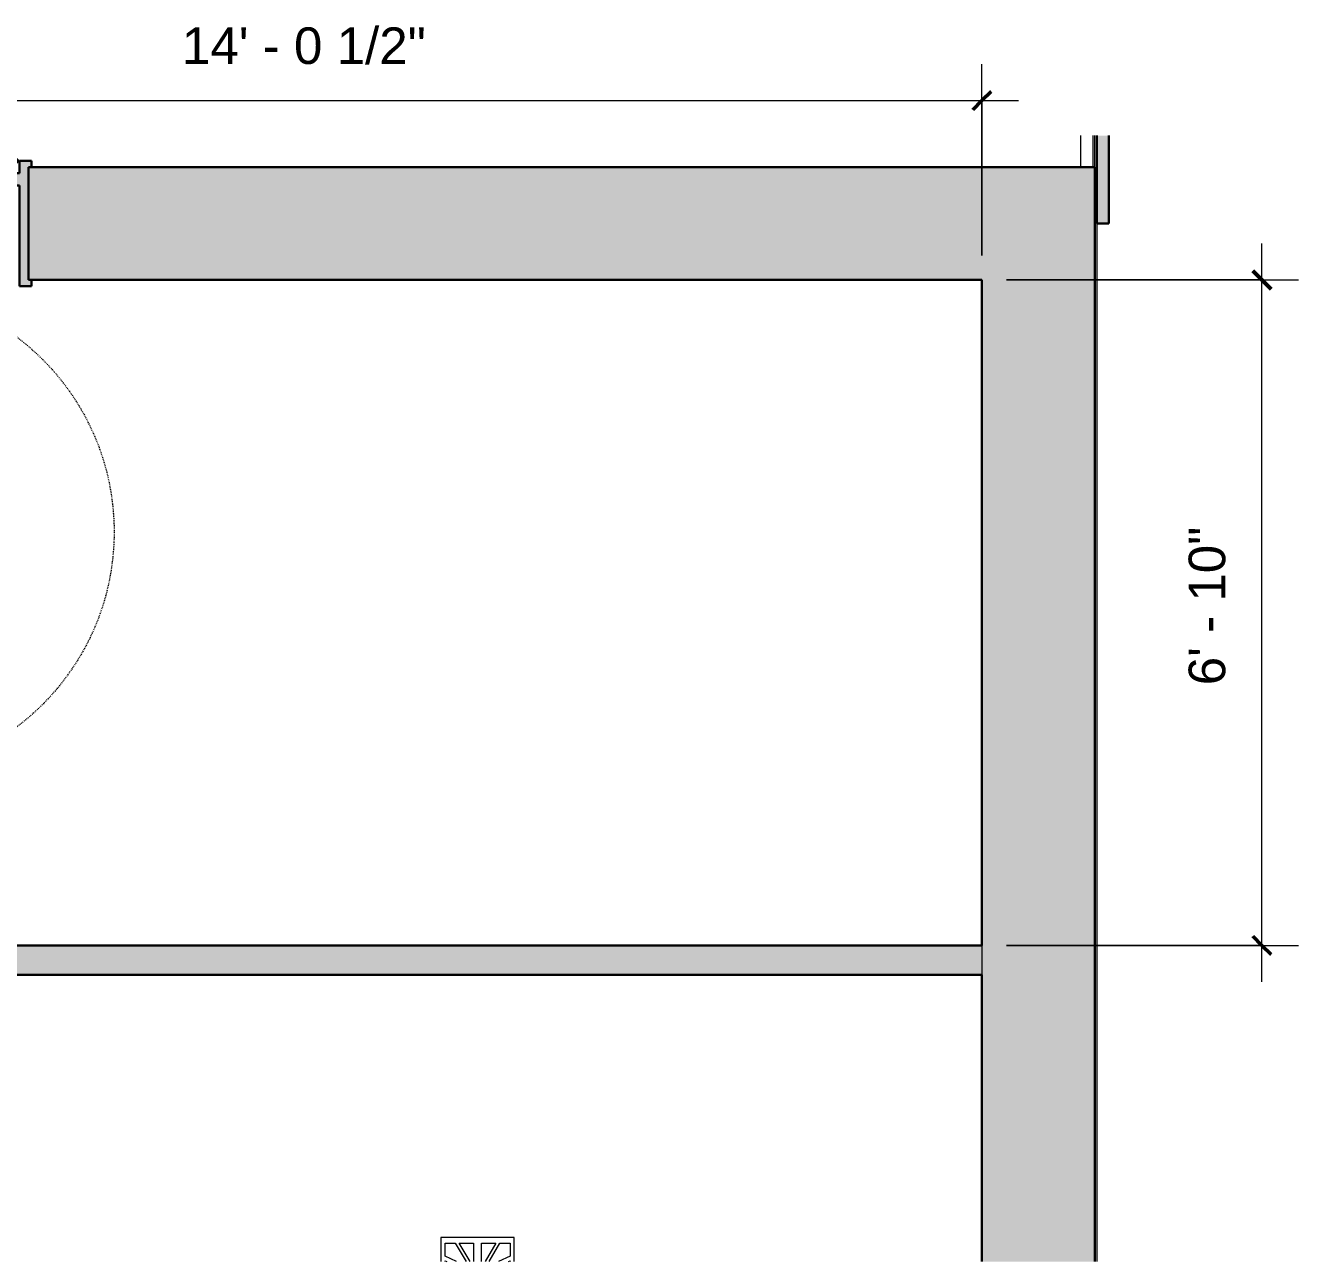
# Model space of a CAD drawing. Header units: inches. Extents: x 828 to 2906, y -227 to 506.
# Drawn here: x 2749.2 to 2905.7, y 349.9 to 501.9 of the extents above; entities that cross this region are included whole.
import ezdxf

# ---------------------------------------------------------------- set-up
doc = ezdxf.new("R2010")
doc.units = ezdxf.units.IN
doc.header["$MEASUREMENT"] = 0
doc.linetypes.add('Center 1_8_', pattern=[0.3125, 0.125, -0.0625, 0.0625, -0.0625])
for name, color, linetype, lineweight in [('A-ANNO-DIMS', 211, 'Continuous', 9), ('A-ANNO-DIMS-48', 211, 'Continuous', 9), ('A-DETL', 90, 'Continuous', 9), ('A-DOOR', 31, 'Continuous', 18), ('A-FLOR', 192, 'Continuous', 18), ('A-FLOR-HRAL', 11, 'Continuous', 9), ('A-WALL', 113, 'Continuous', 18), ('A-WALL-PATT', 111, 'Continuous', 18), ('P-SANR-FIXT', 6, 'Continuous', 9)]:
    doc.layers.add(name, color=color, linetype=linetype, lineweight=lineweight)
doc.styles.add('Swis721 Lt BT', font='swissl.ttf', dxfattribs={"height": 4.5})
doc.dimstyles.new('OTJ_-_3_32__Linear__1_2__Tolerance', dxfattribs={"dimscale": 12, "dimtxt": 4.748918, "dimasz": 0.1875, "dimexe": 0.375, "dimexo": 0.25, "dimgap": 0.25, "dimtad": 1, "dimdec": 1, "dimrnd": 0.5, "dimzin": 1, "dimdsep": 46, "dimlunit": 4, "dimtxsty": 'Swis721 Lt BT', "dimblk1": 'OBLIQUE', "dimblk2": 'OBLIQUE', "dimsah": 1, "dimcen": 0.09, "dimdle": 0.375, "dimazin": 0, "dimtfac": 1, "dimtdec": 4, "dimtix": 1, "dimtmove": 0, "dimatfit": 3, "dimfxl": 1, "dimtvp": 1, "dimfrac": 2, "dimtolj": 1, "dimtzin": 0, "dimarcsym": 2})

# ---------------------------------------------------------------- blocks, each defined once
blk = doc.blocks.new('Door - Single - Solid Door 36_ x 84_-7220765-FIRST FLOOR CONSTRUCTION - RAMP - MEN_S RESTROOM')
at = {"layer": 'A-DOOR'}
h = blk.add_hatch(color=250, dxfattribs=at)
h.paths.add_polyline_path([(23.62, 7.6), (22.12, 7.6), (22.12, -4.78), (21.62, -4.78), (21.62, -6.28), (22.12, -6.28), (22.12, -7.78), (23.62, -7.78), (23.62, -7.03), (23.24, -7.03), (23.24, 6.85), (23.62, 6.85)], flags=0)
h.paths.add_polyline_path([(-15.63, 7.6), (-15.63, 6.85), (-15.26, 6.85), (-15.26, -7.03), (-15.63, -7.03), (-15.63, -7.78), (-14.13, -7.78), (-14.13, -6.28), (-13.63, -6.28), (-13.63, -4.78), (-14.13, -4.78), (-14.13, 7.6)], flags=0)
at = {"layer": 'A-DOOR', "color": 8, "lineweight": 30}
for p, q in [((-15.63, 7.6), (-14.13, 7.6)), ((-15.63, 6.85), (-15.63, 7.6)), ((-15.26, 6.85), (-15.63, 6.85)), ((-15.26, -7.03), (-15.26, 6.85)), ((-14.13, 7.6), (-14.13, -4.78)), ((22.12, 7.6), (23.62, 7.6)), ((22.12, -4.78), (22.12, 7.6)), ((23.24, 6.85), (23.24, -7.03)), ((23.62, 6.85), (23.24, 6.85)), ((23.62, 7.6), (23.62, 6.85)), ((-14.13, -4.78), (-13.63, -4.78)), ((-13.63, -4.78), (-13.63, -6.28)), ((21.62, -4.78), (22.12, -4.78)), ((21.62, -6.28), (21.62, -4.78)), ((-15.63, -7.03), (-15.26, -7.03)), ((-15.63, -7.78), (-15.63, -7.03)), ((-14.13, -7.78), (-15.63, -7.78)), ((-14.13, -6.28), (-14.13, -7.78)), ((-13.63, -6.28), (-14.13, -6.28)), ((-13.03, -6.8), (-14.01, -7.78)), ((-14.01, -7.78), (-10.88, -10.9)), ((-8.94, -10.9), (-13.03, -6.8)), ((22.12, -6.28), (21.62, -6.28)), ((22.12, -7.78), (22.12, -6.28)), ((23.62, -7.78), (22.12, -7.78)), ((23.24, -7.03), (23.62, -7.03)), ((23.62, -7.03), (23.62, -7.78))]:
    blk.add_line(p, q, dxfattribs=at)
at = {"layer": 'A-DOOR', "lineweight": 9}
blk.add_arc((-14.01, -7.78), 36, 355.017, 0.5, dxfattribs=at)
blk = doc.blocks.new('Floor Drain 9L x 9W - Floor Drain 9L x 9W-6916988-FIRST FLOOR CONSTRUCTION - RAMP - MEN_S RESTROOM')
at = {"layer": 'P-SANR-FIXT'}
for p, q in [((4.5, 4.5), (-4.5, 4.5)), ((-4.5, 4.5), (-4.5, 1.55)), ((-4, 2.21), (-4, 3.83)), ((-4, 3.83), (-2.75, 3.83)), ((-2.75, 3.83), (-1.42, 1.55)), ((-0.92, 1.55), (-2.25, 3.83)), ((-2.25, 3.83), (-0.5, 3.83)), ((-0.5, 3.83), (-0.5, 1.55)), ((0.5, 3.83), (2.25, 3.83)), ((0.5, 1.55), (0.5, 3.83)), ((2.25, 3.83), (0.92, 1.55)), ((1.42, 1.55), (2.75, 3.83)), ((2.75, 3.83), (4, 3.83)), ((4, 3.83), (4, 2.21)), ((4.5, 1.55), (4.5, 4.5)), ((-2.59, 1.55), (-4, 2.21)), ((-4, 1.63), (-3.78, 1.55)), ((-4, 1.55), (-4, 1.63)), ((4, 2.21), (2.59, 1.55)), ((3.78, 1.55), (4, 1.63)), ((4, 1.63), (4, 1.55))]:
    blk.add_line(p, q, dxfattribs=at)
blk = doc.blocks.new('Top Rail Type - Top Rail_Internal_-7159196-FIRST FLOOR CONSTRUCTION - RAMP - MEN_S RESTROOM')
at = {"layer": 'A-FLOR-HRAL'}
for p, q in [((1125.04, 488.33), (1125.04, 484.45)), ((1126.54, 488.33), (1126.54, 484.45))]:
    blk.add_line(p, q, dxfattribs=at)
blk = doc.blocks.new('DIMBLOCK37-FIRST FLOOR CONSTRUCTION - RAMP - MEN_S RESTROOM')
at = {"layer": 'A-ANNO-DIMS-48'}
for p, q in [((2698.09, 473.58), (2698.09, 497.13)), ((2866.83, 473.58), (2866.83, 497.13)), ((2693.59, 492.63), (2871.33, 492.63)), ((2698.09, 492.63), (2698.09, 473.58)), ((2866.83, 492.63), (2866.83, 473.58))]:
    blk.add_line(p, q, dxfattribs=at)
at = {"layer": 'A-ANNO-DIMS-48', "lineweight": 50}
for p, q in [((2698.09, 492.63), (2699.21, 493.76)), ((2866.83, 492.63), (2867.96, 493.76)), ((2698.09, 492.63), (2696.96, 491.51)), ((2866.83, 492.63), (2865.71, 491.51))]:
    blk.add_line(p, q, dxfattribs=at)
at = {"layer": 'A-ANNO-DIMS-48', "color": 0, "insert": (2768.48, 501.64), "char_height": 4.5, "width": 33.559, "attachment_point": 1, "line_spacing_factor": 1.005062, "style": 'Swis721 Lt BT'}
blk.add_mtext('14\' - 0 1/2"', dxfattribs=at)
blk = doc.blocks.new('_Oblique')
at = {"color": 0, "linetype": 'ByBlock', "lineweight": -2}
blk.add_line((-0.5, -0.5), (0.5, 0.5), dxfattribs=at)
blk = doc.blocks.new('DIMBLOCK38-FIRST FLOOR CONSTRUCTION - RAMP - MEN_S RESTROOM')
at = {"layer": 'A-ANNO-DIMS-48'}
for p, q in [((2901.25, 384.24), (2901.25, 475.08)), ((2869.83, 470.58), (2905.75, 470.58)), ((2901.25, 470.58), (2869.83, 470.58)), ((2869.83, 388.74), (2905.75, 388.74)), ((2901.25, 388.74), (2869.83, 388.74))]:
    blk.add_line(p, q, dxfattribs=at)
at = {"layer": 'A-ANNO-DIMS-48', "lineweight": 50}
for p, q in [((2901.25, 470.58), (2900.12, 471.7)), ((2901.25, 470.58), (2902.37, 469.45)), ((2901.25, 388.74), (2900.12, 389.87)), ((2901.25, 388.74), (2902.37, 387.62))]:
    blk.add_line(p, q, dxfattribs=at)
at = {"layer": 'A-ANNO-DIMS-48', "color": 0, "insert": (2892.24, 420.73), "char_height": 4.5, "width": 21.438, "attachment_point": 1, "rotation": 90, "line_spacing_factor": 1.005062, "style": 'Swis721 Lt BT'}
blk.add_mtext('6\' - 10"', dxfattribs=at)

msp = doc.modelspace()

# ---------------------------------------------------------------- hatches: boundary and pattern name
at = {"layer": 'A-WALL-PATT', "lineweight": 9}
for points in [[(2882.44, 477.52), (2882.44, 488.33), (2880.94, 488.33), (2880.94, 477.52)], [(2866.83, 349.86), (2880.71, 349.86), (2880.71, 484.45), (2866.83, 484.45), (2866.83, 385.12)], [(2866.83, 385.12), (2866.83, 388.74), (2696.46, 388.74), (2696.46, 385.12), (2799.76, 385.12)]]:
    msp.add_hatch(color=7, dxfattribs=at).paths.add_polyline_path(points, flags=0)
h = msp.add_hatch(color=7, dxfattribs=at)
h.paths.add_polyline_path([(2866.83, 470.58), (2866.83, 484.45), (2749.62, 484.45), (2749.62, 470.58), (2843.98, 470.58)], flags=0)
h.paths.add_polyline_path([(2697.5, 470.58), (2711.12, 470.58), (2711.12, 484.45), (2558.99, 484.45), (2558.99, 470.58), (2694.74, 470.58)], flags=0)

# ---------------------------------------------------------------- linework, layer by layer
at = {"layer": 'A-DETL', "linetype": 'Center 1_8_', "lineweight": 18}
msp.add_circle((2730.15, 439.59), 30, dxfattribs=at)
at = {"layer": 'A-FLOR'}
for p, q in [((2880.71, 484.45), (2880.71, 488.33)), ((2880.94, 484.38), (2880.71, 484.38)), ((2880.99, 349.86), (2880.99, 477.52))]:
    msp.add_line(p, q, dxfattribs=at)
at = {"layer": 'A-WALL', "color": 8, "lineweight": 30}
for p, q in [((2880.94, 488.33), (2880.94, 477.52)), ((2882.44, 477.52), (2882.44, 488.33)), ((2880.71, 484.45), (2750, 484.45)), ((2880.71, 349.86), (2880.71, 484.45)), ((2880.94, 477.52), (2882.44, 477.52)), ((2750, 470.58), (2866.83, 470.58)), ((2866.83, 470.58), (2866.83, 388.74)), ((2866.83, 388.74), (2700.09, 388.74)), ((2742.83, 385.12), (2866.83, 385.12)), ((2866.83, 385.12), (2866.83, 349.86))]:
    msp.add_line(p, q, dxfattribs=at)
at = {"layer": 'A-WALL', "color": 55}
msp.add_line((2866.83, 388.74), (2866.83, 385.12), dxfattribs=at)

# ---------------------------------------------------------------- block references
at = {"layer": 'A-DOOR', "rotation": 180}
msp.add_blockref('Door - Single - Solid Door 36_ x 84_-7220765-FIRST FLOOR CONSTRUCTION - RAMP - MEN_S RESTROOM', (2734.37, 477.43), dxfattribs=at)
at = {"layer": 'A-FLOR-HRAL'}
msp.add_blockref('Top Rail Type - Top Rail_Internal_-7159196-FIRST FLOOR CONSTRUCTION - RAMP - MEN_S RESTROOM', (1753.91, 0), dxfattribs=at)
at = {"layer": 'P-SANR-FIXT'}
msp.add_blockref('Floor Drain 9L x 9W - Floor Drain 9L x 9W-6916988-FIRST FLOOR CONSTRUCTION - RAMP - MEN_S RESTROOM', (2804.83, 348.31), dxfattribs=at)

# ---------------------------------------------------------------- dimensions: what is measured, and where the dimension line sits
at = {"layer": 'A-ANNO-DIMS'}
dim = msp.add_linear_dim(base=(2866.83, 492.63), p1=(2698.09, 470.58), p2=(2866.83, 470.58), dimstyle='OTJ_-_3_32__Linear__1_2__Tolerance', override={"dimpost": '<>', "dimfxl": 168.742598}, dxfattribs=at)
dim.commit()
dim.dimension.update_dxf_attribs({"geometry": 'DIMBLOCK37-FIRST FLOOR CONSTRUCTION - RAMP - MEN_S RESTROOM', "text_midpoint": (2782.46, 498.2)})
dim = msp.add_linear_dim(base=(2901.25, 470.58), p1=(2866.83, 388.74), p2=(2866.83, 470.58), angle=90, dimstyle='OTJ_-_3_32__Linear__1_2__Tolerance', override={"dimpost": '<>', "dimfxl": 81.834339}, dxfattribs=at)
dim.commit()
dim.dimension.update_dxf_attribs({"geometry": 'DIMBLOCK38-FIRST FLOOR CONSTRUCTION - RAMP - MEN_S RESTROOM', "text_midpoint": (2895.94, 429.66)})

doc.saveas('drawing.dxf')
